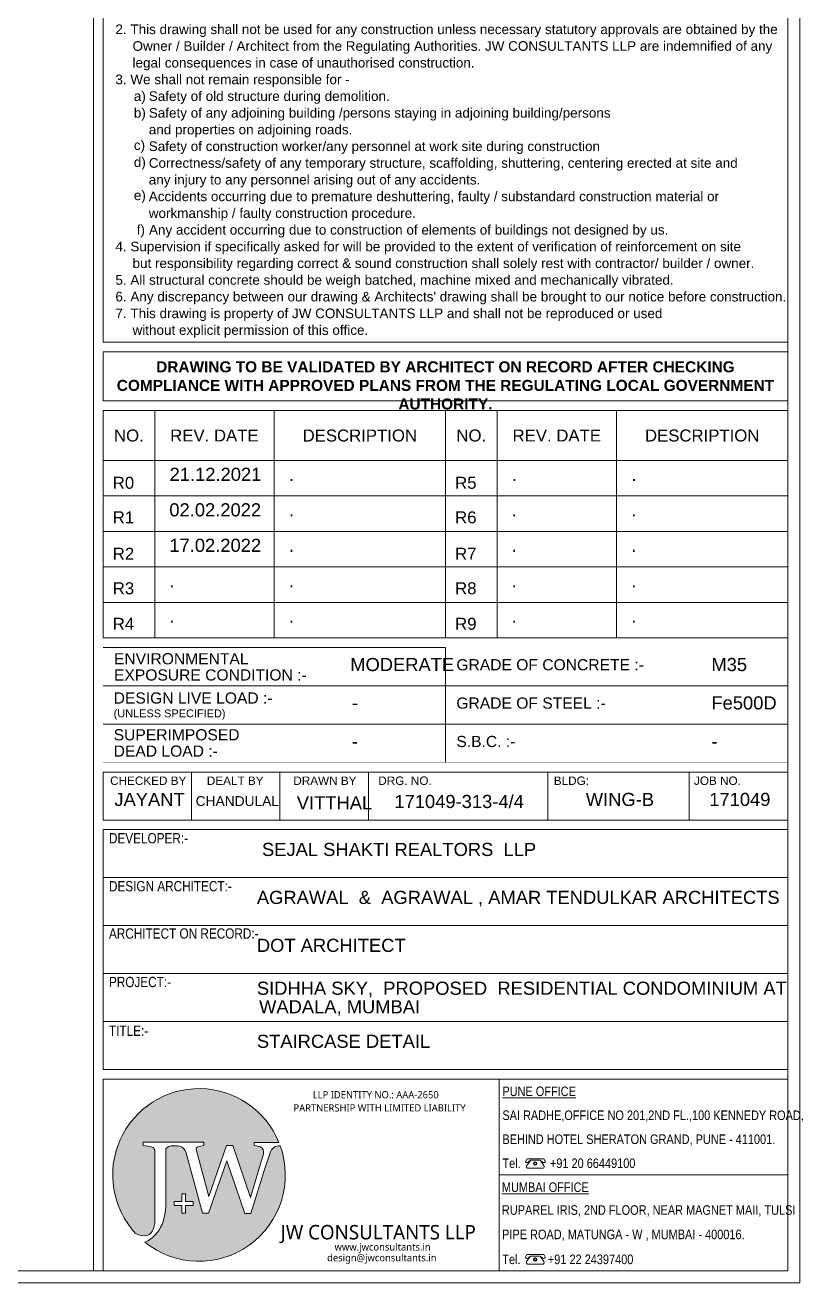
# Model space of a CAD drawing. Header units: metres. Extents: x 1798258 to 2151262, y -74142 to -14742.
# Drawn here: x 2134973 to 2151262, y -74142 to -47797 of the extents above; entities that cross this region are included whole.
import ezdxf
from ezdxf.enums import TextEntityAlignment as Align

# ---------------------------------------------------------------- set-up
doc = ezdxf.new("R2010")
doc.units = ezdxf.units.M
doc.header["$MEASUREMENT"] = 0
doc.layers.add('JW_  LOGO', color=7, linetype='Continuous', lineweight=0)
doc.layers.add('JW_  TEMPLATE', color=7, linetype='Continuous', lineweight=0)
doc.layers.add('JW_  TEMPLATE TEXT', color=7, linetype='Continuous')
doc.styles.add('JW_DATA_100', font='swissl.ttf', dxfattribs={"height": 200})
doc.styles.add('new', font='l_10646.ttf', dxfattribs={"width": 2})
doc.styles.add('new1', font='micross.ttf', dxfattribs={"height": 200})
doc.styles.add('new2', font='micross.ttf', dxfattribs={"height": 2})
doc.styles.add('new3', font='micross.ttf', dxfattribs={"height": 500})
doc.styles.add('new4', font='micross.ttf')
doc.styles.add('new5', font='swissc.ttf', dxfattribs={"height": 9.5})

# ---------------------------------------------------------------- blocks, each defined once
blk = doc.blocks.new('TT5')
at = {"layer": 'JW_  TEMPLATE'}
blk.add_lwpolyline([(170477, -227593), (184819, -227593), (184819, -235397), (170477, -235397)], close=True, dxfattribs=at)
at = {"layer": 'JW_  TEMPLATE', "ltscale": 0.5, "style": 'new1'}
for s, height, p in [('2. This drawing shall not be used for any construction unless necessary statutory approvals are obtained by the', 201.869, (170736, -228942)), ('Owner / Builder / Architect from the Regulating Authorities. JW CONSULTANTS LLP are indemnified of any', 201.869, (171095, -229292)), ('legal consequences in case of unauthorised construction. ', 201.87, (171095, -229642)), ('3. We shall not remain responsible for - ', 201.87, (170736, -229992)), ('a)', 201.9, (171122, -230342)), ('Safety of old structure during demolition.', 201.87, (171435, -230342)), ('b)', 201.9, (171122, -230692)), ('Safety of any adjoining building /persons staying in adjoining building/persons ', 201.87, (171435, -230692)), ('and properties on adjoining roads.', 201.87, (171435, -231042)), ('c)', 201.9, (171122, -231369)), ('Safety of construction worker/any personnel at work site during construction', 201.87, (171435, -231392)), ('d)', 201.9, (171122, -231724)), ('Correctness/safety of any temporary structure, scaffolding, shuttering, centering erected at site and ', 201.869, (171435, -231742)), ('any injury to any personnel arising out of any accidents.', 201.87, (171435, -232092)), ('e)', 201.9, (171122, -232420)), ('Accidents occurring due to premature deshuttering, faulty / substandard construction material or ', 201.87, (171435, -232442)), ('workmanship / faulty construction procedure.', 201.87, (171435, -232792)), ('f)', 201.9, (171182, -233142)), ('Any accident occurring due to construction of elements of buildings not designed by us.', 201.87, (171439, -233142)), ('4. Supervision if specifically asked for will be provided to the extent of verification of reinforcement on site ', 201.869, (170736, -233492)), ('but responsibility regarding correct & sound construction shall solely rest with contractor/ builder / owner.', 201.869, (171095, -233842)), ('5. All structural concrete should be weigh batched, machine mixed and mechanically vibrated.', 201.87, (170736, -234192)), ("6. Any discrepancy between our drawing & Architects' drawing shall be brought to our notice before construction.", 201.869, (170736, -234542)), ('7. This drawing is property of JW CONSULTANTS LLP and shall not be reproduced or used ', 201.87, (170736, -234892)), ('without explicit permission of this office.', 201.87, (171095, -235242))]:
    blk.add_text(s, height=height, dxfattribs=at).set_placement(p)
blk = doc.blocks.new('TT30')
at = {"layer": 'JW_  TEMPLATE'}
for p, q in [((170477, -246915), (184819, -246915)), ((170477, -247919), (184819, -247919)), ((170477, -248924), (184819, -248924)), ((170477, -249929), (184819, -249929))]:
    blk.add_line(p, q, dxfattribs=at)
blk.add_lwpolyline([(184819, -245910), (170477, -245910), (170477, -250933), (184819, -250933)], close=True, dxfattribs=at)
at = {"layer": 'JW_  TEMPLATE', "style": 'new5'}
for s, p in [('DEVELOPER:-', (170601, -246197)), ('DESIGN ARCHITECT:-', (170601, -247202)), ('ARCHITECT ON RECORD:-', (170601, -248193)), ('PROJECT:-', (170601, -249209)), ('TITLE:-', (170601, -250231))]:
    blk.add_text(s, height=215, dxfattribs=at).set_placement(p)
blk = doc.blocks.new('TT32')
at = {"layer": 'JW_  TEMPLATE'}
for p, q in [((184819, -245709), (170477, -245709)), ((184819, -245709), (170477, -245709)), ((172329, -245709), (172329, -246714)), ((174182, -245709), (174182, -246714)), ((176034, -245709), (176034, -246714)), ((179796, -246714), (179796, -245709)), ((182754, -246714), (182754, -245709)), ((184819, -245709), (184819, -246714)), ((184819, -246714), (184819, -245709))]:
    blk.add_line(p, q, dxfattribs=at)
blk.add_lwpolyline([(170477, -245709), (184819, -245709), (184819, -246714), (170477, -246714)], close=True, dxfattribs=at)
at = {"layer": 'JW_  TEMPLATE', "style": 'new2'}
for s, p in [('CHECKED BY', (170625, -245977)), ('DEALT BY', (172651, -245977)), ('DRAWN BY', (174462, -245977)), ('DRG. NO.', (176242, -245977)), ('BLDG:', (179918, -245977)), ('JOB NO.', (182854, -245977))]:
    blk.add_text(s, height=175.8, dxfattribs=at).set_placement(p)
blk = doc.blocks.new('TT17')
at = {"layer": 'JW_  TEMPLATE'}
for p, q in [((177648, -243097), (170477, -243097)), ((177648, -245508), (177648, -243097)), ((170477, -243901), (177648, -243901)), ((184819, -243901), (177648, -243901)), ((177648, -244705), (170477, -244705)), ((184819, -244705), (177648, -244705))]:
    blk.add_line(p, q, dxfattribs=at)
at = {"layer": 'JW_  TEMPLATE', "const_width": 1}
blk.add_lwpolyline([(170477, -243097), (184819, -243097), (184819, -245508), (170477, -245508)], close=True, dxfattribs=at)
at = {"layer": 'JW_  TEMPLATE', "style": 'new3'}
for s, height, p in [('ENVIRONMENTAL', 234.3, (170706, -243452)), ('GRADE OF CONCRETE :-', 234.3, (177877, -243577)), ('EXPOSURE CONDITION :-', 234.3, (170706, -243791)), ('DESIGN LIVE LOAD :-', 234.3, (170699, -244274)), ('GRADE OF STEEL :-', 234.3, (177877, -244380)), ('(UNLESS SPECIFIED)', 164.01, (170699, -244561)), ('SUPERIMPOSED', 234.3, (170699, -245044)), ('S.B.C. :-', 234.3, (177877, -245184)), ('DEAD LOAD :-', 234.3, (170699, -245386))]:
    blk.add_text(s, height=height, dxfattribs=at).set_placement(p)
blk = doc.blocks.new('TT29')
at = {"layer": 'JW_  TEMPLATE'}
for p, q in [((177648, -235523), (170477, -235523)), ((170477, -235523), (177648, -235523)), ((170477, -235523), (184819, -235523)), ((171560, -235523), (171560, -240284)), ((174058, -235523), (174058, -240284)), ((177648, -235523), (177648, -240284)), ((184819, -235523), (177648, -235523)), ((177648, -235523), (184819, -235523)), ((178731, -235523), (178731, -240284)), ((181229, -235523), (181229, -240284)), ((170477, -236569), (177648, -236569)), ((177648, -236569), (184819, -236569)), ((170477, -237312), (177648, -237312)), ((177648, -237312), (184819, -237312)), ((170477, -238055), (177648, -238055)), ((177648, -238055), (184819, -238055)), ((170477, -238798), (177648, -238798)), ((177648, -238798), (184819, -238798)), ((170477, -239541), (177648, -239541)), ((177648, -239541), (184819, -239541)), ((170477, -240284), (177648, -240284)), ((177648, -240284), (184819, -240284))]:
    blk.add_line(p, q, dxfattribs=at)
blk.add_lwpolyline([(170477, -235523), (184819, -235523), (184819, -240284), (170477, -240284)], close=True, dxfattribs=at)
at = {"layer": 'JW_  TEMPLATE', "style": 'new2'}
for s, height, p in [('NO.', 251.2, (171018, -236046)), ('REV. DATE', 251.2, (172809, -236046)), ('DESCRIPTION', 251.16, (175855, -236046)), ('NO.', 251.2, (178189, -236046)), ('REV. DATE', 251.2, (179980, -236046)), ('DESCRIPTION', 251.16, (183026, -236046))]:
    blk.add_text(s, height=height, dxfattribs=at).set_placement(p, align=Align.MIDDLE)
for s, p in [('R0', (170680, -237162)), ('R5', (177851, -237162)), ('R1', (170680, -237886)), ('R6', (177851, -237886)), ('R2', (170680, -238648)), ('R7', (177851, -238648)), ('R3', (170680, -239372)), ('R8', (177851, -239372)), ('R4', (170680, -240116)), ('R9', (177851, -240116))]:
    blk.add_text(s, height=251.2, dxfattribs=at).set_placement(p)
blk = doc.blocks.new('T43')
for p, q in [((-0.56, 3.17), (-1.49, 2.65)), ((-1.49, -2.53), (-1.49, 2.65)), ((0.64, 2.71), (-1.04, 1.54)), ((-0.53, 2.15), (-1.04, 1.54)), ((-1.04, -1.42), (-1.04, 1.52)), ((1.43, -2.39), (1.43, 2.47)), ((-0.56, -3.05), (-1.49, -2.53)), ((-1.04, -1.4), (0.65, -2.68)), ((-0.53, -2.03), (-1.04, -1.42))]:
    blk.add_line(p, q)
for centre, radius in [((0, 0), 0.53), ((0, 0.02), 0.325)]:
    blk.add_circle(centre, radius)
for centre, radius, start, end in [((-0.98, 2.65), 0.668, 311.8812, 51.3763), ((0.9, 2.15), 0.609, 30.4125, 118.1244), ((-0.98, -2.53), 0.668, 308.6237, 48.1188), ((0.85, -2.06), 0.644, 248.6812, 333.8541)]:
    blk.add_arc(centre, radius, start, end)
blk = doc.blocks.new('T47')
at = {"layer": 'JW_  LOGO'}
h = blk.add_hatch(color=154, dxfattribs=at)
h.set_gradient(color1=(0, 75, 146), color2=(0, 75, 146), tint=1)
h.paths.add_polyline_path([(898890, 127010), (898890, 126942), (898765, 126915, 0.312756), (898725, 126857), (898993, 125876), (899363, 126937), (899490, 126937), (899862, 125856), (900131, 126765, 0.36655), (900058, 126921), (899936, 126942), (899936, 127006), (900454, 127006, 1.19858), (897467, 125103, 0.099755), (897643, 125055, 0.297975), (897817, 125162, -0.000004), (897817, 125162, 0.115402), (897866, 125367), (897866, 126823, 0.369998), (897772, 126920), (897626, 126939), (897626, 127010)])
h.paths.add_polyline_path([(898016, 125295, 0.103322), (898094, 125792), (898094, 126871, -0.209964), (898243, 126934), (898316, 126934, -0.337724), (898510, 126808), (898859, 125530), (898985, 125530), (899365, 126621), (899742, 125524), (899869, 125524), (900152, 126443), (900272, 126789, -0.367521), (900481, 126936, -0.75698), (897661, 124922, 0.186735)])
h.paths.add_polyline_path([(898669, 125690), (898509, 125690), (898509, 125530), (898429, 125530), (898429, 125690), (898269, 125690), (898269, 125770), (898429, 125770), (898429, 125930), (898509, 125930), (898509, 125770), (898669, 125770)], flags=16)
at = {"layer": 'JW_  LOGO', "color": 154}
for p, q in [((898890, 127010), (897626, 127010)), ((897626, 127010), (897626, 126939)), ((897772, 126920), (897626, 126939)), ((898243, 126934), (898316, 126934)), ((898890, 126942), (898765, 126915)), ((898890, 127010), (898890, 126942)), ((899363, 126937), (898993, 125876)), ((899490, 126937), (899363, 126937)), ((899862, 125856), (899490, 126937)), ((900454, 127006), (899936, 127006)), ((899936, 127006), (899936, 126942)), ((899936, 126942), (900058, 126921)), ((897866, 126823), (897866, 125367)), ((898094, 126871), (898094, 125792)), ((898859, 125530), (898510, 126808)), ((898993, 125876), (898725, 126857)), ((899862, 125856), (900131, 126765)), ((900152, 126443), (900272, 126789)), ((899365, 126621), (898985, 125530)), ((899742, 125524), (899365, 126621)), ((899869, 125524), (900152, 126443)), ((898429, 125930), (898429, 125770)), ((898509, 125930), (898429, 125930)), ((898509, 125930), (898509, 125770)), ((898269, 125770), (898429, 125770)), ((898269, 125770), (898269, 125690)), ((898269, 125690), (898429, 125690)), ((898429, 125690), (898429, 125530)), ((898509, 125770), (898669, 125770)), ((898509, 125690), (898669, 125690)), ((898509, 125690), (898509, 125530)), ((898669, 125770), (898669, 125690)), ((898509, 125530), (898429, 125530)), ((898859, 125530), (898985, 125530)), ((899742, 125524), (899869, 125524))]:
    blk.add_line(p, q, dxfattribs=at)
for centre, radius, start, end in [((898787, 126326), 1800, 22.1709, 222.8152), ((898787, 126326), 1800, 231.2803, 19.7803), ((898239, 126733), 201, 88.9943, 136.4246), ((898330, 126743), 191, 19.6845, 94.3287), ((900463, 126739), 197, 84.6975, 165.4149), ((897763, 126816), 104, 352.7668, 85.0681), ((898787, 126857), 61.9, 110.478, 179.9475), ((900002, 126800), 133, 344.6449, 65.1702), ((896865, 125729), 1231, 339.3406, 2.9364), ((897403, 125370), 464, 333.3252, 359.6496), ((897674, 125517), 463, 243.4186, 266.2055), ((897649, 125241), 186, 268.3954, 334.7644), ((897357, 125567), 713, 295.2461, 337.5555)]:
    blk.add_arc(centre, radius, start, end, dxfattribs=at)
blk = doc.blocks.new('T36')
at = {"layer": 'JW_  LOGO', "xscale": 1.004618835559085, "yscale": 1.004618835559085, "zscale": 1.004618835559085}
blk.add_blockref('T47', (-730452, -380053), dxfattribs=at)
at = {"layer": 'JW_  LOGO', "ltscale": 0.5, "style": 'new'}
for s, p in [('LLP IDENTITY NO.: AAA-2650 ', (174870, -251538)), ('PARTNERSHIP WITH LIMITED LIABILITY', (174466, -251814))]:
    blk.add_text(s, height=150.69, dxfattribs=at).set_placement(p)
at = {"layer": 'JW_  LOGO', "color": 154, "ltscale": 0.5, "style": 'new'}
blk.add_text('JW CONSULTANTS LLP', height=301.39, dxfattribs=at).set_placement((174198, -254493))
at = {"layer": 'JW_  LOGO', "color": 253, "ltscale": 0.5, "style": 'new'}
for s, p in [('www.jwconsultants.in', (175326, -254727)), ('design@jwconsultants.in', (175170, -254952))]:
    blk.add_text(s, height=150.69, dxfattribs=at).set_placement(p)
blk = doc.blocks.new('TT43')
for p, q in [((-0.56, 3.17), (-1.49, 2.65)), ((-1.49, -2.53), (-1.49, 2.65)), ((0.64, 2.71), (-1.04, 1.54)), ((-0.53, 2.15), (-1.04, 1.54)), ((-1.04, -1.42), (-1.04, 1.52)), ((1.43, -2.39), (1.43, 2.47)), ((-0.56, -3.05), (-1.49, -2.53)), ((-1.04, -1.4), (0.65, -2.68)), ((-0.53, -2.03), (-1.04, -1.42))]:
    blk.add_line(p, q)
for centre, radius in [((0, 0), 0.53), ((0, 0.02), 0.325)]:
    blk.add_circle(centre, radius)
for centre, radius, start, end in [((-0.98, 2.65), 0.668, 311.8812, 51.3763), ((0.9, 2.15), 0.609, 30.4125, 118.1244), ((-0.98, -2.53), 0.668, 308.6237, 48.1188), ((0.85, -2.06), 0.644, 248.6812, 333.8541)]:
    blk.add_arc(centre, radius, start, end)
blk = doc.blocks.new('TT4')
at = {"layer": 'JW_  TEMPLATE'}
for p, q in [((181659, -107456), (181659, -111475)), ((181659, -109465), (187703, -109465)), ((181659, -109465), (187703, -109465))]:
    blk.add_line(p, q, dxfattribs=at)
blk.add_lwpolyline([(187703, -107456), (173361, -107456), (173361, -111475), (187703, -111475)], close=True, dxfattribs=at)
at = {"layer": 'JW_  LOGO'}
blk.add_blockref('T36', (2884, 143678), dxfattribs=at)
at = {"layer": 'JW_  TEMPLATE', "rotation": 270}
for name, p, xscale, yscale, zscale in [('T43', (182413, -109227), 67.75417157277114, 67.75417157277114, 67.75417157277114), ('TT43', (182412, -111236), 67.76836534885024, 67.76836534885024, 67.76836534885024)]:
    blk.add_blockref(name, p, dxfattribs=dict(at, xscale=xscale, yscale=yscale, zscale=zscale))
at = {"layer": 'JW_  TEMPLATE', "style": 'new5'}
for s, p in [('%%UPUNE OFFICE', (181725, -107813)), ('SAI RADHE,OFFICE NO 201,2ND FL.,100 KENNEDY ROAD,  ', (181725, -108315)), ('BEHIND HOTEL SHERATON GRAND, PUNE - 411001.', (181725, -108817)), ('Tel.', (181725, -109320)), ('+91 20 66449100', (182721, -109320)), ('%%UMUMBAI OFFICE', (181715, -109822)), ('RUPAREL IRIS, 2ND FLOOR, NEAR MAGNET MAII, TULSI ', (181715, -110300)), ('PIPE ROAD, MATUNGA - W , MUMBAI - 400016.', (181719, -110811)), ('Tel.         +91 22 24397400', (181723, -111333))]:
    blk.add_text(s, height=200, dxfattribs=at).set_placement(p)
blk = doc.blocks.new('TT1')
blk.add_lwpolyline([(201, -31341), (14543, -31341), (14543, -32368), (201, -32368)], close=True)
at = {"layer": 'JW_  TEMPLATE'}
blk.add_line((0, 0), (0, -50592), dxfattribs=at)
for name, p in [('TT5', (-170276, 204257)), ('TT29', (-170276, 202953)), ('TT17', (-170276, 205565)), ('TT32', (-170276, 205565)), ('TT30', (-170276, 204561)), ('TT4', (-173160, 60883))]:
    blk.add_blockref(name, p, dxfattribs=at)
at = {"layer": 'JW_  TEMPLATE', "insert": (7372, -31539), "char_height": 231, "width": 14214.03, "attachment_point": 2, "line_spacing_factor": 1.010232, "style": 'new4'}
blk.add_mtext('{\\fMicrosoft Sans Serif|b1|i0|c0|p34;DRAWING TO BE VALIDATED BY ARCHITECT ON RECORD AFTER CHECKING COMPLIANCE WITH APPROVED PLANS FROM THE REGULATING LOCAL GOVERNMENT AUTHORITY.}', dxfattribs=at)
blk = doc.blocks.new('TT24')
blk.add_blockref('TT1', (170276, -306949))

msp = doc.modelspace()

# ---------------------------------------------------------------- linework, layer by layer
at = {"layer": 'JW_  TEMPLATE'}
for points in [[(2067097.3, -14742.3), (2067097.3, -74142.3), (2151197.3, -74142.3), (2151197.3, -14742.3)], [(2067347.3, -14992.3), (2067347.3, -73892.3), (2150947.3, -73892.3), (2150947.3, -14992.3)]]:
    msp.add_lwpolyline(points, close=True, dxfattribs=at)

# ---------------------------------------------------------------- block references
msp.add_blockref('TT24', (1966128.1, 283649), dxfattribs=at)

# ---------------------------------------------------------------- texts
at = {"layer": 'JW_  TEMPLATE TEXT', "style": 'JW_DATA_100'}
for s, height, p in [('21.12.2021', 275, (2137998, -57344.2)), ('.', 275, (2140500.9, -57344.2)), ('.', 275, (2145169.1, -57344.2)), ('.', 275, (2147672, -57344.2)), ('02.02.2022', 275, (2137993.3, -58087.3)), ('.', 275, (2140496.2, -58087.3)), ('.', 275, (2145164.4, -58087.3)), ('.', 275, (2147667.3, -58087.3)), ('17.02.2022', 275, (2137993.3, -58830.5)), ('.', 275, (2140496.2, -58830.5)), ('.', 275, (2145164.4, -58830.5)), ('.', 275, (2147667.3, -58830.5)), ('.', 275, (2137993.3, -59573.6)), ('.', 275, (2140496.2, -59573.6)), ('.', 275, (2145164.4, -59573.6)), ('.', 275, (2147667.3, -59573.6)), ('.', 275, (2137993.3, -60316.7)), ('.', 275, (2140496.2, -60316.7)), ('.', 275, (2145164.4, -60316.7)), ('.', 275, (2147667.3, -60316.7)), ('MODERATE', 275, (2141782.4, -61328)), ('M35', 275, (2149347.1, -61328)), ('Fe500D', 275, (2149347.1, -62131.7)), ('-', 275, (2141819, -62131.7)), ('-', 275, (2141813.3, -62935.4)), ('-', 275, (2149347.1, -62935.4)), ('JAYANT', 275, (2136842.2, -64153.4)), ('CHANDULAL', 206.25, (2138545.1, -64153.4)), ('VITTHAL', 275, (2140662.7, -64224.5)), ('171049-313-4/4', 275, (2142707.2, -64196.7)), ('WING-B', 275, (2146716, -64153.4)), ('171049', 275, (2149302, -64153.4)), (' SEJAL SHAKTI REALTORS  LLP', 275, (2139827.1, -65201.2)), ('AGRAWAL  &  AGRAWAL , AMAR TENDULKAR ARCHITECTS ', 275, (2139827.1, -66205.8)), ('DOT ARCHITECT', 275, (2139827.1, -67210.4)), ('SIDHHA SKY,  PROPOSED  RESIDENTIAL CONDOMINIUM AT ', 275, (2139827.1, -68108.4)), (' WADALA, MUMBAI ', 275, (2139766.5, -68496.5)), ('STAIRCASE DETAIL', 275, (2139827.1, -69219.7))]:
    msp.add_text(s, height=height, dxfattribs=at).set_placement(p)

doc.saveas('drawing.dxf')
